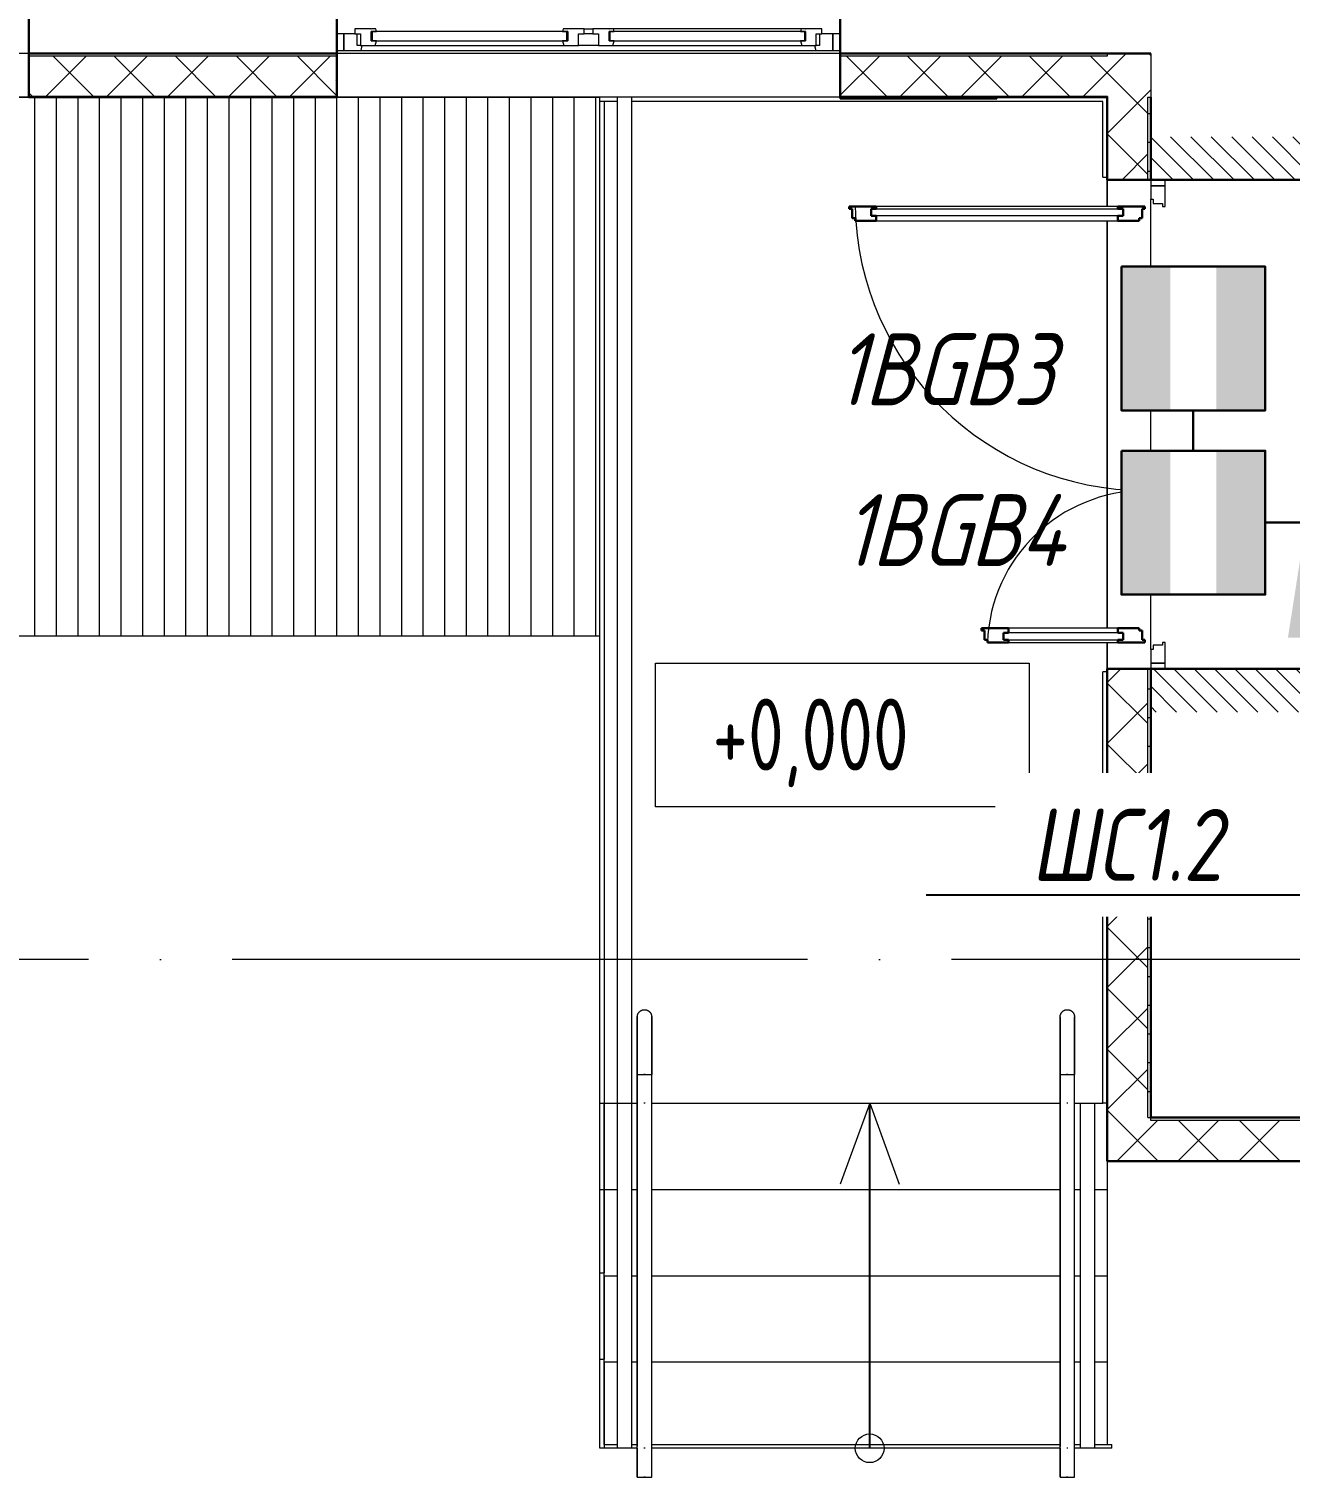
# Model space of a CAD drawing. Header units: millimetres. Extents: x -259793 to 1187961, y -549744 to 43070.
# Drawn here: x -39156 to -34771, y 9956 to 14991 of the extents above; entities that cross this region are included whole.
import ezdxf
from ezdxf import colors
from ezdxf.entities.mleader import LeaderData, LeaderLine
from ezdxf.enums import TextEntityAlignment as Align
from ezdxf.math import Vec2, Vec3

# ---------------------------------------------------------------- set-up
doc = ezdxf.new("R2010")
doc.units = ezdxf.units.MM
for name, pattern in [('ADSK_Линия сетки', [25, 20, -2.5, 0, -2.5]), ('ADSK_Штриховая_ш2 п1_5', [4.5, 3, -1.5]), ('штриховаяX2', [1.5, 1, -0.5])]:
    doc.linetypes.add(name, pattern=pattern)
for name, color, linetype, lineweight in [('_ Окна', 7, 'Continuous', 9), ('RC-Выноски', 7, 'Continuous', 0), ('RC-Извещатели_охранные', 5, 'Continuous', 30), ('Аннотация', 7, 'Continuous', 18), ('Двери', 252, 'Continuous', 9), ('Крыша', 7, 'Continuous', 9), ('Крыша штриховка', 7, 'Continuous', 9), ('Лестницы', 252, 'Continuous', 9), ('лс', 5, 'Continuous', 30), ('Ограждение', 252, 'Continuous', 9), ('Окна', 252, 'Continuous', 9), ('Оси', 252, 'Continuous', 9), ('Отметки', 7, 'Continuous', 9), ('Стены внутренние', 7, 'Continuous', 18), ('Стены наружные', 7, 'Continuous', 18), ('Стены штриховка', 7, 'Continuous', 9)]:
    doc.layers.add(name, color=color, linetype=linetype, lineweight=lineweight)
doc.layers.add('RC-Позиционные_обозначения', color=7, linetype='Continuous')
doc.layers.add('Узлы', color=7, linetype='Continuous')
doc.layers.add('Двери открывание', color=7, linetype='Continuous', lineweight=9, true_color=0xc0c0c0)
doc.styles.add('GOST Common_3', font='', dxfattribs={"height": 3.5})
doc.styles.add('RubezhCAD', font='', dxfattribs={"oblique": 10})
doc.styles.get("Standard").update_dxf_attribs({"font": ''})
doc.styles.get('GOST Common_3').set_extended_font_data('GOST 2.304 type A')
doc.styles.get('RubezhCAD').set_extended_font_data('GOST type A')
doc.styles.get('Standard').set_extended_font_data('GOST type B')

# ---------------------------------------------------------------- blocks, each defined once
blk = doc.blocks.new('RC-UGO-IOM-02')
at = {"layer": 'RC-Извещатели_охранные'}
blk.add_point((0, 0), dxfattribs=at)
blk.add_attdef('PSTN', text='', height=2.5, dxfattribs=at).set_placement((0.977, 2.603), align=Align.BOTTOM_LEFT)
blk.add_wipeout([(2.5, -2.5), (2.5, 2.5), (-2.5, 2.5), (-2.5, -2.5)]).dxf.layer = 'RC-Извещатели_охранные'
blk.add_wipeout([(-2.5, -2.5), (-2.5, 2.5), (2.5, 2.5), (2.5, -2.5)]).dxf.layer = 'RC-Извещатели_охранные'
h = blk.add_hatch(color=256, dxfattribs=at)
h.dxf.hatch_style = 1
h.paths.add_polyline_path([(2.5, 0.8), (2.5, 2.506), (-2.5, 2.499), (-2.5, 0.8)])
h = blk.add_hatch(color=256, dxfattribs=at)
h.dxf.hatch_style = 1
h.paths.add_polyline_path([(2.5, -2.5), (2.5, -0.794), (-2.5, -0.801), (-2.5, -2.5)])
blk.add_lwpolyline([(-2.5, -2.5), (2.5, -2.5), (2.5, 2.5), (-2.5, 2.5)], close=True, dxfattribs=at)
blk = doc.blocks.new('1 этаж')
at = {"layer": 'Двери', "lineweight": 18, "true_color": 0x636466}
h = blk.add_hatch(dxfattribs=at)
h.set_pattern_fill('FP_2', color=251, angle=90, style=0, pattern_type=2)
h.set_pattern_definition([(135, (-34980.8, 13491.27), (-35.3553, -35.3553), [])])
h.paths.add_polyline_path([(-35255.8, 12616.3), (-34705.8, 12616.3), (-34705.8, 12766.3), (-35255.8, 12766.3)])
h.paths.add_polyline_path([(-35255.8, 14466.3), (-34705.8, 14466.3), (-34705.8, 14616.3), (-35255.8, 14616.3)])
at = {"layer": '_ Окна', "color": 251, "true_color": 0x636466}
for p, q in [((-38060.8, 14974.3), (-38085.8, 14974.3)), ((-38060.8, 14916.3), (-38060.8, 14974.3)), ((-37962.8, 14982.3), (-37965.8, 14982.3)), ((-37965.8, 14982.3), (-37965.8, 14950.3)), ((-37285.8, 14982.3), (-37962.8, 14982.3)), ((-37962.8, 14982.3), (-37962.8, 14950.3)), ((-37962.8, 14950.3), (-37962.8, 14982.3)), ((-37285.8, 14950.3), (-37285.8, 14982.3)), ((-37285.8, 14982.3), (-37285.8, 14950.3)), ((-37282.8, 14982.3), (-37285.8, 14982.3)), ((-37282.8, 14950.3), (-37282.8, 14982.3)), ((-37135.8, 14982.3), (-37138.8, 14982.3)), ((-37138.8, 14982.3), (-37138.8, 14950.3)), ((-36458.8, 14982.3), (-37135.8, 14982.3)), ((-37135.8, 14982.3), (-37135.8, 14950.3)), ((-37135.8, 14950.3), (-37135.8, 14982.3)), ((-36458.8, 14950.3), (-36458.8, 14982.3)), ((-36458.8, 14982.3), (-36458.8, 14950.3)), ((-36455.8, 14982.3), (-36458.8, 14982.3)), ((-36455.8, 14950.3), (-36455.8, 14982.3)), ((-36335.8, 14974.3), (-36360.8, 14974.3)), ((-36360.8, 14974.3), (-36360.8, 14916.3)), ((-38085.8, 14916.3), (-38060.8, 14916.3)), ((-37965.8, 14950.3), (-37962.8, 14950.3)), ((-37962.8, 14950.3), (-37285.8, 14950.3)), ((-37285.8, 14950.3), (-37282.8, 14950.3)), ((-37138.8, 14950.3), (-37135.8, 14950.3)), ((-37135.8, 14950.3), (-36458.8, 14950.3)), ((-36458.8, 14950.3), (-36455.8, 14950.3)), ((-36360.8, 14916.3), (-36335.8, 14916.3))]:
    blk.add_line(p, q, dxfattribs=at)
at = {"layer": '_ Окна', "color": 251, "lineweight": 18, "true_color": 0x636466}
for p, q in [((-38022.8, 14974.3), (-38060.8, 14974.3)), ((-38060.8, 14974.3), (-38060.8, 14916.3)), ((-37966.8, 14991.3), (-38022.8, 14991.3)), ((-38022.8, 14991.3), (-38022.8, 14974.3)), ((-38022.8, 14974.3), (-38002.8, 14974.3)), ((-38014.8, 14933.3), (-38014.8, 14974.3)), ((-38002.8, 14974.3), (-38002.8, 14933.3)), ((-37965.8, 14990.3), (-37966.8, 14991.3)), ((-37964.8, 14991.3), (-37965.8, 14990.3)), ((-37965.8, 14950.3), (-37965.8, 14982.3)), ((-37965.8, 14982.3), (-37947.8, 14982.3)), ((-37950.2, 14991.3), (-37964.8, 14991.3)), ((-37947.8, 14982.3), (-37950.2, 14991.3)), ((-37298.4, 14991.3), (-37300.8, 14982.3)), ((-37300.8, 14982.3), (-37282.8, 14982.3)), ((-37283.8, 14991.3), (-37298.4, 14991.3)), ((-37282.8, 14990.3), (-37283.8, 14991.3)), ((-37281.8, 14991.3), (-37282.8, 14990.3)), ((-37282.8, 14982.3), (-37282.8, 14950.3)), ((-37225.8, 14991.3), (-37281.8, 14991.3)), ((-37245.8, 14933.3), (-37245.8, 14974.3)), ((-37245.8, 14974.3), (-37225.8, 14974.3)), ((-37225.8, 14974.3), (-37225.8, 14991.3)), ((-37139.8, 14991.3), (-37195.8, 14991.3)), ((-37195.8, 14991.3), (-37195.8, 14974.3)), ((-37195.8, 14974.3), (-37175.8, 14974.3)), ((-37175.8, 14974.3), (-37175.8, 14933.3)), ((-37138.8, 14990.3), (-37139.8, 14991.3)), ((-37137.8, 14991.3), (-37138.8, 14990.3)), ((-37138.8, 14950.3), (-37138.8, 14982.3)), ((-37138.8, 14982.3), (-37120.8, 14982.3)), ((-37123.2, 14991.3), (-37137.8, 14991.3)), ((-37120.8, 14982.3), (-37123.2, 14991.3)), ((-36471.4, 14991.3), (-36473.8, 14982.3)), ((-36473.8, 14982.3), (-36455.8, 14982.3)), ((-36456.8, 14991.3), (-36471.4, 14991.3)), ((-36455.8, 14990.3), (-36456.8, 14991.3)), ((-36454.8, 14991.3), (-36455.8, 14990.3)), ((-36455.8, 14982.3), (-36455.8, 14950.3)), ((-36398.8, 14991.3), (-36454.8, 14991.3)), ((-36418.8, 14933.3), (-36418.8, 14974.3)), ((-36418.8, 14974.3), (-36398.8, 14974.3)), ((-36406.8, 14974.3), (-36406.8, 14933.3)), ((-36398.8, 14974.3), (-36398.8, 14991.3)), ((-36360.8, 14974.3), (-36398.8, 14974.3)), ((-36360.8, 14916.3), (-36360.8, 14974.3)), ((-38060.8, 14916.3), (-38001.4, 14916.3)), ((-38002.8, 14933.3), (-38014.8, 14933.3)), ((-38002.8, 14933.3), (-37952.4, 14933.3)), ((-38001.4, 14916.3), (-37996.8, 14933.3)), ((-37947.8, 14950.3), (-37965.8, 14950.3)), ((-37952.4, 14933.3), (-37947.8, 14950.3)), ((-37282.8, 14950.3), (-37300.8, 14950.3)), ((-37300.8, 14950.3), (-37296.2, 14933.3)), ((-37296.2, 14933.3), (-37245.8, 14933.3)), ((-37175.8, 14933.3), (-37125.4, 14933.3)), ((-37120.8, 14950.3), (-37138.8, 14950.3)), ((-37125.4, 14933.3), (-37120.8, 14950.3)), ((-36455.8, 14950.3), (-36473.8, 14950.3)), ((-36473.8, 14950.3), (-36469.2, 14933.3)), ((-36469.2, 14933.3), (-36418.8, 14933.3)), ((-36424.8, 14933.3), (-36420.2, 14916.3)), ((-36420.2, 14916.3), (-36360.8, 14916.3)), ((-36406.8, 14933.3), (-36418.8, 14933.3))]:
    blk.add_line(p, q, dxfattribs=at)
at = {"layer": 'Аннотация', "color": 251, "lineweight": 20, "true_color": 0x636466}
for p, q in [((-36978.1, 12286.3), (-36978.1, 12786.3)), ((-36978.1, 12786.3), (-35678.1, 12786.3)), ((-35678.1, 12786.3), (-35678.1, 12286.3)), ((-35678.1, 12286.3), (-36978.1, 12286.3)), ((-36232.8, 11256.3), (-36335.4, 10974.4)), ((-36232.8, 11256.3), (-36130.2, 10974.4))]:
    blk.add_line(p, q, dxfattribs=at)
blk.add_circle((-36232.8, 10056.3), 50, dxfattribs=at)
at = {"layer": 'Двери', "color": 251, "linetype": 'ADSK_Штриховая_ш2 п1_5', "true_color": 0x636466}
for p, q in [((-35255.8, 14616.3), (-35255.8, 14466.3)), ((-35255.8, 14466.3), (-34705.8, 14466.3)), ((-34705.8, 12766.3), (-35255.8, 12766.3)), ((-35255.8, 12766.3), (-35255.8, 12616.3))]:
    blk.add_line(p, q, dxfattribs=at)
at = {"layer": 'Двери', "color": 251, "true_color": 0x636466}
for p, q in [((-35205.8, 14466.3), (-35255.8, 14466.3)), ((-35255.8, 14466.3), (-35255.8, 14446.3)), ((-35205.8, 14446.3), (-35205.8, 14466.3)), ((-35255.8, 14446.3), (-35205.8, 14446.3)), ((-35205.8, 14446.3), (-35255.8, 14446.3)), ((-35255.8, 14446.3), (-35255.8, 14399.3)), ((-35205.8, 14374.3), (-35205.8, 14446.3)), ((-36227.8, 14365.3), (-35351.8, 14365.3)), ((-36227.8, 14341.3), (-36227.8, 14365.3)), ((-35369.8, 14374.3), (-36209.8, 14374.3)), ((-35351.8, 14365.3), (-35351.8, 14341.3)), ((-35255.8, 14399.3), (-35246.8, 14399.3)), ((-35246.8, 14399.3), (-35246.8, 14384.3)), ((-35246.8, 14384.3), (-35214.8, 14384.3)), ((-35214.8, 14384.3), (-35214.8, 14374.3)), ((-35214.8, 14374.3), (-35205.8, 14374.3)), ((-35351.8, 14341.3), (-36227.8, 14341.3)), ((-36209.8, 14324.3), (-35369.8, 14324.3)), ((-35351.8, 12891.3), (-35767.8, 12891.3)), ((-35767.8, 12891.3), (-35767.8, 12867.3)), ((-35369.8, 12908.3), (-35749.8, 12908.3)), ((-35351.8, 12867.3), (-35351.8, 12891.3)), ((-35767.8, 12867.3), (-35351.8, 12867.3)), ((-35749.8, 12858.3), (-35369.8, 12858.3)), ((-35214.8, 12848.3), (-35246.8, 12848.3)), ((-35246.8, 12848.3), (-35246.8, 12833.3)), ((-35205.8, 12858.3), (-35214.8, 12858.3)), ((-35214.8, 12858.3), (-35214.8, 12848.3)), ((-35205.8, 12786.3), (-35205.8, 12858.3)), ((-35255.8, 12833.3), (-35255.8, 12786.3)), ((-35246.8, 12833.3), (-35255.8, 12833.3)), ((-35205.8, 12786.3), (-35255.8, 12786.3)), ((-35255.8, 12786.3), (-35255.8, 12766.3)), ((-35255.8, 12786.3), (-35205.8, 12786.3)), ((-35255.8, 12766.3), (-35205.8, 12766.3)), ((-35205.8, 12766.3), (-35205.8, 12786.3))]:
    blk.add_line(p, q, dxfattribs=at)
at = {"layer": 'Двери', "color": 251, "lineweight": 30, "true_color": 0x636466}
for p, q in [((-36209.8, 14374.3), (-36303.8, 14374.3)), ((-36303.8, 14374.3), (-36303.8, 14365.3)), ((-36303.8, 14365.3), (-36293.8, 14365.3)), ((-36293.8, 14365.3), (-36293.8, 14333.3)), ((-36227.8, 14365.3), (-36209.8, 14365.3)), ((-36227.8, 14341.3), (-36227.8, 14365.3)), ((-36209.8, 14365.3), (-36209.8, 14374.3)), ((-35275.8, 14374.3), (-35369.8, 14374.3)), ((-35369.8, 14365.3), (-35369.8, 14374.3)), ((-35351.8, 14365.3), (-35369.8, 14365.3)), ((-35351.8, 14341.3), (-35351.8, 14365.3)), ((-35285.8, 14333.3), (-35285.8, 14365.3)), ((-35285.8, 14365.3), (-35275.8, 14365.3)), ((-35275.8, 14365.3), (-35275.8, 14374.3)), ((-36293.8, 14333.3), (-36283.8, 14333.3)), ((-36283.8, 14333.3), (-36283.8, 14324.3)), ((-36283.8, 14324.3), (-36209.8, 14324.3)), ((-36209.8, 14341.3), (-36227.8, 14341.3)), ((-36209.8, 14324.3), (-36209.8, 14341.3)), ((-35369.8, 14341.3), (-35351.8, 14341.3)), ((-35369.8, 14324.3), (-35369.8, 14341.3)), ((-35369.8, 14324.3), (-35295.8, 14324.3)), ((-35295.8, 14324.3), (-35295.8, 14333.3)), ((-35295.8, 14333.3), (-35285.8, 14333.3)), ((-35749.8, 12908.3), (-35843.8, 12908.3)), ((-35843.8, 12908.3), (-35843.8, 12899.3)), ((-35843.8, 12899.3), (-35833.8, 12899.3)), ((-35833.8, 12899.3), (-35833.8, 12867.3)), ((-35749.8, 12891.3), (-35767.8, 12891.3)), ((-35767.8, 12891.3), (-35767.8, 12867.3)), ((-35749.8, 12908.3), (-35749.8, 12891.3)), ((-35295.8, 12908.3), (-35369.8, 12908.3)), ((-35369.8, 12908.3), (-35369.8, 12891.3)), ((-35369.8, 12891.3), (-35351.8, 12891.3)), ((-35351.8, 12891.3), (-35351.8, 12867.3)), ((-35295.8, 12899.3), (-35295.8, 12908.3)), ((-35285.8, 12899.3), (-35295.8, 12899.3)), ((-35285.8, 12867.3), (-35285.8, 12899.3)), ((-35833.8, 12867.3), (-35823.8, 12867.3)), ((-35823.8, 12867.3), (-35823.8, 12858.3)), ((-35823.8, 12858.3), (-35749.8, 12858.3)), ((-35767.8, 12867.3), (-35749.8, 12867.3)), ((-35749.8, 12867.3), (-35749.8, 12858.3)), ((-35369.8, 12867.3), (-35369.8, 12858.3)), ((-35351.8, 12867.3), (-35369.8, 12867.3)), ((-35369.8, 12858.3), (-35275.8, 12858.3)), ((-35275.8, 12867.3), (-35285.8, 12867.3)), ((-35275.8, 12858.3), (-35275.8, 12867.3))]:
    blk.add_line(p, q, dxfattribs=at)
at = {"layer": 'Двери открывание', "color": 251, "true_color": 0x636466}
for centre, radius, start, end in [((-35275.8, 14394.3), 1008, 181.1369, 270), ((-35275.8, 12838.3), 548, 90, 177.9084)]:
    blk.add_arc(centre, radius, start, end, dxfattribs=at)
at = {"layer": 'Крыша', "color": 251, "true_color": 0x636466}
for p, q in [((-40970.8, 14751.8), (-37170.8, 14754.2)), ((-37170.8, 12881.2), (-37170.8, 14754.2)), ((-40970.8, 12881.2), (-37170.8, 12881.2))]:
    blk.add_line(p, q, dxfattribs=at)
at = {"layer": 'Крыша штриховка', "color": 251, "linetype": 'Continuous', "true_color": 0x636466}
for p, q in [((-39135, 12881.2), (-39135, 14753)), ((-39060, 12881.2), (-39060, 14753)), ((-38985, 12881.2), (-38985, 14753.1)), ((-38910, 12881.2), (-38910, 14753.1)), ((-38835, 12881.2), (-38835, 14753.2)), ((-38760, 12881.2), (-38760, 14753.2)), ((-38685, 12881.2), (-38685, 14753.3)), ((-38610, 12881.2), (-38610, 14753.3)), ((-38535, 12881.2), (-38535, 14753.4)), ((-38460, 12881.2), (-38460, 14753.4)), ((-38385, 12881.2), (-38385, 14753.5)), ((-38310, 12881.2), (-38310, 14753.5)), ((-38235, 12881.2), (-38235, 14753.6)), ((-38160, 12881.2), (-38160, 14753.6)), ((-38085, 12881.2), (-38085, 14753.7)), ((-38010, 12881.2), (-38010, 14753.7)), ((-37935, 12881.2), (-37935, 14753.7)), ((-37860, 12881.2), (-37860, 14753.8)), ((-37785, 12881.2), (-37785, 14753.8)), ((-37710, 12881.2), (-37710, 14753.9)), ((-37635, 12881.2), (-37635, 14753.9)), ((-37560, 12881.2), (-37560, 14754)), ((-37485, 12881.2), (-37485, 14754)), ((-37410, 12881.2), (-37410, 14754.1)), ((-37335, 12881.2), (-37335, 14754.1)), ((-37260, 12881.2), (-37260, 14754.2)), ((-37185, 12881.2), (-37185, 14754.2))]:
    blk.add_line(p, q, dxfattribs=at)
at = {"layer": 'Лестницы', "color": 251, "true_color": 0x636466}
for p, q in [((-37155.8, 14739.3), (-37155.8, 11256.3)), ((-35405.8, 14374.3), (-35405.8, 14466.3)), ((-35405.8, 12908.3), (-35405.8, 14324.3)), ((-35405.8, 12766.3), (-35405.8, 12858.3)), ((-37155.8, 11256.3), (-37110.8, 11256.3)), ((-37155.8, 10956.3), (-37155.8, 11256.3)), ((-37155.8, 11256.3), (-37110.8, 11256.3)), ((-37060.3, 11256.3), (-37040.8, 11256.3)), ((-37060.3, 11256.3), (-37040.8, 11256.3)), ((-36990.8, 11256.3), (-35570.8, 11256.3)), ((-36990.8, 11256.3), (-35570.8, 11256.3)), ((-35520.8, 11256.3), (-35500.8, 11256.3)), ((-35520.8, 11256.3), (-35500.8, 11256.3)), ((-35450.8, 11256.3), (-35422.8, 11256.3)), ((-35450.8, 11256.3), (-35422.8, 11256.3)), ((-35405.8, 10956.3), (-35405.8, 11054.3)), ((-37155.8, 10656.3), (-37155.8, 10956.3)), ((-37155.8, 10956.3), (-37110.8, 10956.3)), ((-37155.8, 10956.3), (-37110.8, 10956.3)), ((-37060.8, 10956.3), (-37040.8, 10956.3)), ((-37060.8, 10956.3), (-37040.8, 10956.3)), ((-36990.8, 10956.3), (-35570.8, 10956.3)), ((-36990.8, 10956.3), (-35570.8, 10956.3)), ((-35520.8, 10956.3), (-35500.8, 10956.3)), ((-35520.8, 10956.3), (-35500.8, 10956.3)), ((-35450.8, 10956.3), (-35405.8, 10956.3)), ((-35450.8, 10956.3), (-35405.8, 10956.3)), ((-35405.8, 10656.3), (-35405.8, 10956.3)), ((-37155.8, 10356.3), (-37155.8, 10656.3)), ((-37155.8, 10656.3), (-37110.8, 10656.3)), ((-37155.8, 10656.3), (-37110.8, 10656.3)), ((-37060.8, 10656.3), (-37040.8, 10656.3)), ((-37060.8, 10656.3), (-37040.8, 10656.3)), ((-36990.8, 10656.3), (-35570.8, 10656.3)), ((-36990.8, 10656.3), (-35570.8, 10656.3)), ((-35520.8, 10656.3), (-35500.8, 10656.3)), ((-35520.8, 10656.3), (-35500.8, 10656.3)), ((-35450.8, 10656.3), (-35405.8, 10656.3)), ((-35450.8, 10656.3), (-35405.8, 10656.3)), ((-35405.8, 10356.3), (-35405.8, 10656.3)), ((-37155.8, 10069.3), (-37155.8, 10356.3)), ((-37155.8, 10356.3), (-37110.8, 10356.3)), ((-37155.8, 10356.3), (-37110.8, 10356.3)), ((-37060.8, 10356.3), (-37040.8, 10356.3)), ((-37060.8, 10356.3), (-37040.8, 10356.3)), ((-36990.8, 10356.3), (-35570.8, 10356.3)), ((-36990.8, 10356.3), (-35570.8, 10356.3)), ((-35520.8, 10356.3), (-35500.8, 10356.3)), ((-35520.8, 10356.3), (-35500.8, 10356.3)), ((-35450.8, 10356.3), (-35405.8, 10356.3)), ((-35450.8, 10356.3), (-35405.8, 10356.3)), ((-35405.8, 10069.3), (-35405.8, 10356.3))]:
    blk.add_line(p, q, dxfattribs=at)
at = {"layer": 'Ограждение', "color": 251, "true_color": 0x636466}
for p, q in [((-37110.3, 14754.3), (-37110.3, 11256.3)), ((-37060.3, 14754.3), (-37110.3, 14754.3)), ((-37060.3, 11256.3), (-37060.3, 14754.3)), ((-37040.8, 11356.3), (-37040.8, 11262.2)), ((-37040.8, 11356.3), (-36990.8, 11356.3)), ((-37040.8, 11256.3), (-37040.8, 11356.3)), ((-37013.5, 11356.3), (-37018.1, 11356.3)), ((-37018.1, 11356.3), (-37015.8, 11356.3)), ((-37015.8, 11356.3), (-37013.5, 11356.3)), ((-36990.8, 11262.2), (-36990.8, 11356.3)), ((-36990.8, 11256.3), (-36990.8, 11356.3)), ((-35570.8, 11356.3), (-35570.8, 11262.2)), ((-35570.8, 11356.3), (-35520.8, 11356.3)), ((-35570.8, 11256.3), (-35570.8, 11356.3)), ((-35543.5, 11356.3), (-35548.1, 11356.3)), ((-35548.1, 11356.3), (-35545.8, 11356.3)), ((-35545.8, 11356.3), (-35543.5, 11356.3)), ((-35520.8, 11262.2), (-35520.8, 11356.3)), ((-35520.8, 11256.3), (-35520.8, 11356.3)), ((-37110.8, 11256.3), (-37060.8, 11256.3)), ((-37110.8, 11256.3), (-37110.8, 10056.3)), ((-37087.6, 11256.3), (-37083, 11256.3)), ((-37061.2, 11256.3), (-37060.3, 11256.3)), ((-37060.8, 11256.3), (-37060.8, 10056.3)), ((-37040.8, 11262.2), (-37040.8, 10062.2)), ((-37040.8, 10056.3), (-37040.8, 11256.3)), ((-36990.8, 10062.2), (-36990.8, 11262.2)), ((-36990.8, 10056.3), (-36990.8, 11256.3)), ((-35570.8, 11262.2), (-35570.8, 10062.2)), ((-35570.8, 10056.3), (-35570.8, 11256.3)), ((-35520.8, 10062.2), (-35520.8, 11262.2)), ((-35520.8, 10056.3), (-35520.8, 11256.3)), ((-35500.8, 11256.3), (-35450.8, 11256.3)), ((-35500.8, 11256.3), (-35500.8, 10056.3)), ((-35450.8, 11256.3), (-35450.8, 10056.3)), ((-37060.8, 10056.3), (-37110.8, 10056.3)), ((-37040.8, 10056.9), (-37040.8, 9956.3)), ((-37040.8, 9956.3), (-37040.8, 10056.3)), ((-36990.8, 9956.3), (-36990.8, 10056.9)), ((-36990.8, 9956.3), (-36990.8, 10056.3)), ((-35570.8, 10056.9), (-35570.8, 9956.3)), ((-35570.8, 9956.3), (-35570.8, 10056.3)), ((-35520.8, 9956.3), (-35520.8, 10056.9)), ((-35520.8, 9956.3), (-35520.8, 10056.3)), ((-35450.8, 10056.3), (-35500.8, 10056.3)), ((-37040.8, 9956.3), (-36990.8, 9956.3)), ((-37018.1, 9956.3), (-37013.5, 9956.3)), ((-37015.8, 9956.3), (-37018.1, 9956.3)), ((-37013.5, 9956.3), (-37015.8, 9956.3)), ((-35570.8, 9956.3), (-35520.8, 9956.3)), ((-35548.1, 9956.3), (-35543.5, 9956.3)), ((-35545.8, 9956.3), (-35548.1, 9956.3)), ((-35543.5, 9956.3), (-35545.8, 9956.3))]:
    blk.add_line(p, q, dxfattribs=at)
at = {"layer": 'Ограждение', "color": 251, "true_color": 0x636466, "flags": 128}
for points in [[(-37040.8, 11556.3), (-37040.8, 11557.3), (-37040.7, 11558.3), (-37040.6, 11559.3), (-37040.5, 11560.3), (-37040.3, 11561.2), (-37040.1, 11562.2), (-37039.8, 11563.2), (-37039.5, 11564.1), (-37039.2, 11565.1), (-37038.8, 11566), (-37038.4, 11566.9), (-37038, 11567.8), (-37037.5, 11568.7), (-37037, 11569.5), (-37036.4, 11570.4), (-37035.9, 11571.2), (-37035.2, 11572), (-37034.6, 11572.8), (-37033.9, 11573.5), (-37033.2, 11574.2), (-37032.5, 11574.9), (-37031.7, 11575.5), (-37030.9, 11576.2), (-37030.1, 11576.7), (-37029.3, 11577.3), (-37028.5, 11577.8), (-37027.6, 11578.3), (-37026.7, 11578.8), (-37025.8, 11579.2), (-37024.9, 11579.6), (-37023.9, 11579.9), (-37023, 11580.2), (-37022, 11580.5), (-37021, 11580.7), (-37020.1, 11580.9), (-37019.1, 11581.1), (-37018.1, 11581.2), (-37017.1, 11581.2), (-37016.1, 11581.3), (-37015.8, 11581.3)], [(-37015.8, 11581.3), (-37014.8, 11581.2), (-37013.8, 11581.2), (-37012.8, 11581.1), (-37011.8, 11580.9), (-37010.8, 11580.8), (-37009.9, 11580.6), (-37008.9, 11580.3), (-37007.9, 11580), (-37007, 11579.7), (-37006.1, 11579.3), (-37005.2, 11578.9), (-37004.3, 11578.4), (-37003.4, 11578), (-37002.5, 11577.5), (-37001.7, 11576.9), (-37000.9, 11576.3), (-37000.1, 11575.7), (-36999.3, 11575.1), (-36998.6, 11574.4), (-36997.9, 11573.7), (-36997.2, 11573), (-36996.5, 11572.2), (-36995.9, 11571.4), (-36995.3, 11570.6), (-36994.8, 11569.8), (-36994.2, 11568.9), (-36993.8, 11568.1), (-36993.3, 11567.2), (-36992.9, 11566.3), (-36992.5, 11565.3), (-36992.2, 11564.4), (-36991.9, 11563.4), (-36991.6, 11562.5), (-36991.4, 11561.5), (-36991.2, 11560.5), (-36991, 11559.5), (-36990.9, 11558.5), (-36990.8, 11557.5), (-36990.8, 11556.5), (-36990.8, 11556.3)], [(-35570.8, 11556.3), (-35570.8, 11557.3), (-35570.7, 11558.3), (-35570.6, 11559.3), (-35570.5, 11560.3), (-35570.3, 11561.2), (-35570.1, 11562.2), (-35569.8, 11563.2), (-35569.5, 11564.1), (-35569.2, 11565.1), (-35568.8, 11566), (-35568.4, 11566.9), (-35568, 11567.8), (-35567.5, 11568.7), (-35567, 11569.5), (-35566.4, 11570.4), (-35565.9, 11571.2), (-35565.2, 11572), (-35564.6, 11572.8), (-35563.9, 11573.5), (-35563.2, 11574.2), (-35562.5, 11574.9), (-35561.7, 11575.5), (-35560.9, 11576.2), (-35560.1, 11576.7), (-35559.3, 11577.3), (-35558.5, 11577.8), (-35557.6, 11578.3), (-35556.7, 11578.8), (-35555.8, 11579.2), (-35554.9, 11579.6), (-35553.9, 11579.9), (-35553, 11580.2), (-35552, 11580.5), (-35551, 11580.7), (-35550.1, 11580.9), (-35549.1, 11581.1), (-35548.1, 11581.2), (-35547.1, 11581.2), (-35546.1, 11581.3), (-35545.8, 11581.3)], [(-35545.8, 11581.3), (-35544.8, 11581.2), (-35543.8, 11581.2), (-35542.8, 11581.1), (-35541.8, 11580.9), (-35540.8, 11580.8), (-35539.9, 11580.6), (-35538.9, 11580.3), (-35537.9, 11580), (-35537, 11579.7), (-35536.1, 11579.3), (-35535.2, 11578.9), (-35534.3, 11578.4), (-35533.4, 11578), (-35532.5, 11577.5), (-35531.7, 11576.9), (-35530.9, 11576.3), (-35530.1, 11575.7), (-35529.3, 11575.1), (-35528.6, 11574.4), (-35527.9, 11573.7), (-35527.2, 11573), (-35526.5, 11572.2), (-35525.9, 11571.4), (-35525.3, 11570.6), (-35524.8, 11569.8), (-35524.2, 11568.9), (-35523.8, 11568.1), (-35523.3, 11567.2), (-35522.9, 11566.3), (-35522.5, 11565.3), (-35522.2, 11564.4), (-35521.9, 11563.4), (-35521.6, 11562.5), (-35521.4, 11561.5), (-35521.2, 11560.5), (-35521, 11559.5), (-35520.9, 11558.5), (-35520.8, 11557.5), (-35520.8, 11556.5), (-35520.8, 11556.3)], [(-37040.8, 11356.3), (-37040.8, 11364.3), (-37040.8, 11372.3), (-37040.8, 11380.2), (-37040.8, 11388.1), (-37040.8, 11396), (-37040.8, 11403.8), (-37040.8, 11411.5), (-37040.8, 11419.2), (-37040.8, 11426.7), (-37040.8, 11434.2), (-37040.8, 11441.5), (-37040.8, 11448.6), (-37040.8, 11455.6), (-37040.8, 11462.5), (-37040.8, 11469.2), (-37040.8, 11475.7), (-37040.8, 11482), (-37040.8, 11488.1), (-37040.8, 11494.1), (-37040.8, 11499.7), (-37040.8, 11505.2), (-37040.8, 11510.4), (-37040.8, 11515.4), (-37040.8, 11520.1), (-37040.8, 11524.6), (-37040.8, 11528.7), (-37040.8, 11532.7), (-37040.8, 11536.3), (-37040.8, 11539.6), (-37040.8, 11542.7), (-37040.8, 11545.4), (-37040.8, 11547.9), (-37040.8, 11550), (-37040.8, 11551.8), (-37040.8, 11553.4), (-37040.8, 11554.6), (-37040.8, 11555.4), (-37040.8, 11556), (-37040.8, 11556.3), (-37040.8, 11556.3)], [(-37040.8, 11556.3), (-37040.8, 11556.1), (-37040.8, 11555.6), (-37040.8, 11554.8), (-37040.8, 11553.7), (-37040.8, 11552.3), (-37040.8, 11550.5), (-37040.8, 11548.5), (-37040.8, 11546.1), (-37040.8, 11543.4), (-37040.8, 11540.5), (-37040.8, 11537.2), (-37040.8, 11533.7), (-37040.8, 11529.8), (-37040.8, 11525.7), (-37040.8, 11521.3), (-37040.8, 11516.7), (-37040.8, 11511.8), (-37040.8, 11506.6), (-37040.8, 11501.2), (-37040.8, 11495.6), (-37040.8, 11489.8), (-37040.8, 11483.7), (-37040.8, 11477.4), (-37040.8, 11471), (-37040.8, 11464.3), (-37040.8, 11457.5), (-37040.8, 11450.5), (-37040.8, 11443.4), (-37040.8, 11436.1), (-37040.8, 11428.7), (-37040.8, 11421.2), (-37040.8, 11413.6), (-37040.8, 11405.9), (-37040.8, 11398.1), (-37040.8, 11390.3), (-37040.8, 11382.4), (-37040.8, 11374.4), (-37040.8, 11366.4), (-37040.8, 11358.4), (-37040.8, 11356.3)], [(-36990.8, 11356.3), (-36990.8, 11364.3), (-36990.8, 11372.3), (-36990.8, 11380.2), (-36990.8, 11388.1), (-36990.8, 11396), (-36990.8, 11403.8), (-36990.8, 11411.5), (-36990.8, 11419.2), (-36990.8, 11426.7), (-36990.8, 11434.2), (-36990.8, 11441.5), (-36990.8, 11448.6), (-36990.8, 11455.6), (-36990.8, 11462.5), (-36990.8, 11469.2), (-36990.8, 11475.7), (-36990.8, 11482), (-36990.8, 11488.1), (-36990.8, 11494.1), (-36990.8, 11499.7), (-36990.8, 11505.2), (-36990.8, 11510.4), (-36990.8, 11515.4), (-36990.8, 11520.1), (-36990.8, 11524.6), (-36990.8, 11528.7), (-36990.8, 11532.7), (-36990.8, 11536.3), (-36990.8, 11539.6), (-36990.8, 11542.7), (-36990.8, 11545.4), (-36990.8, 11547.9), (-36990.8, 11550), (-36990.8, 11551.8), (-36990.8, 11553.4), (-36990.8, 11554.6), (-36990.8, 11555.4), (-36990.8, 11556), (-36990.8, 11556.3), (-36990.8, 11556.3)], [(-36990.8, 11556.3), (-36990.8, 11556.1), (-36990.8, 11555.6), (-36990.8, 11554.8), (-36990.8, 11553.7), (-36990.8, 11552.3), (-36990.8, 11550.5), (-36990.8, 11548.5), (-36990.8, 11546.1), (-36990.8, 11543.4), (-36990.8, 11540.5), (-36990.8, 11537.2), (-36990.8, 11533.7), (-36990.8, 11529.8), (-36990.8, 11525.7), (-36990.8, 11521.3), (-36990.8, 11516.7), (-36990.8, 11511.8), (-36990.8, 11506.6), (-36990.8, 11501.2), (-36990.8, 11495.6), (-36990.8, 11489.8), (-36990.8, 11483.7), (-36990.8, 11477.4), (-36990.8, 11471), (-36990.8, 11464.3), (-36990.8, 11457.5), (-36990.8, 11450.5), (-36990.8, 11443.4), (-36990.8, 11436.1), (-36990.8, 11428.7), (-36990.8, 11421.2), (-36990.8, 11413.6), (-36990.8, 11405.9), (-36990.8, 11398.1), (-36990.8, 11390.3), (-36990.8, 11382.4), (-36990.8, 11374.4), (-36990.8, 11366.4), (-36990.8, 11358.4), (-36990.8, 11356.3)], [(-35570.8, 11356.3), (-35570.8, 11364.3), (-35570.8, 11372.3), (-35570.8, 11380.2), (-35570.8, 11388.1), (-35570.8, 11396), (-35570.8, 11403.8), (-35570.8, 11411.5), (-35570.8, 11419.2), (-35570.8, 11426.7), (-35570.8, 11434.2), (-35570.8, 11441.5), (-35570.8, 11448.6), (-35570.8, 11455.6), (-35570.8, 11462.5), (-35570.8, 11469.2), (-35570.8, 11475.7), (-35570.8, 11482), (-35570.8, 11488.1), (-35570.8, 11494.1), (-35570.8, 11499.7), (-35570.8, 11505.2), (-35570.8, 11510.4), (-35570.8, 11515.4), (-35570.8, 11520.1), (-35570.8, 11524.6), (-35570.8, 11528.7), (-35570.8, 11532.7), (-35570.8, 11536.3), (-35570.8, 11539.6), (-35570.8, 11542.7), (-35570.8, 11545.4), (-35570.8, 11547.9), (-35570.8, 11550), (-35570.8, 11551.8), (-35570.8, 11553.4), (-35570.8, 11554.6), (-35570.8, 11555.4), (-35570.8, 11556), (-35570.8, 11556.3), (-35570.8, 11556.3)], [(-35570.8, 11556.3), (-35570.8, 11556.1), (-35570.8, 11555.6), (-35570.8, 11554.8), (-35570.8, 11553.7), (-35570.8, 11552.3), (-35570.8, 11550.5), (-35570.8, 11548.5), (-35570.8, 11546.1), (-35570.8, 11543.4), (-35570.8, 11540.5), (-35570.8, 11537.2), (-35570.8, 11533.7), (-35570.8, 11529.8), (-35570.8, 11525.7), (-35570.8, 11521.3), (-35570.8, 11516.7), (-35570.8, 11511.8), (-35570.8, 11506.6), (-35570.8, 11501.2), (-35570.8, 11495.6), (-35570.8, 11489.8), (-35570.8, 11483.7), (-35570.8, 11477.4), (-35570.8, 11471), (-35570.8, 11464.3), (-35570.8, 11457.5), (-35570.8, 11450.5), (-35570.8, 11443.4), (-35570.8, 11436.1), (-35570.8, 11428.7), (-35570.8, 11421.2), (-35570.8, 11413.6), (-35570.8, 11405.9), (-35570.8, 11398.1), (-35570.8, 11390.3), (-35570.8, 11382.4), (-35570.8, 11374.4), (-35570.8, 11366.4), (-35570.8, 11358.4), (-35570.8, 11356.3)], [(-35520.8, 11356.3), (-35520.8, 11364.3), (-35520.8, 11372.3), (-35520.8, 11380.2), (-35520.8, 11388.1), (-35520.8, 11396), (-35520.8, 11403.8), (-35520.8, 11411.5), (-35520.8, 11419.2), (-35520.8, 11426.7), (-35520.8, 11434.2), (-35520.8, 11441.5), (-35520.8, 11448.6), (-35520.8, 11455.6), (-35520.8, 11462.5), (-35520.8, 11469.2), (-35520.8, 11475.7), (-35520.8, 11482), (-35520.8, 11488.1), (-35520.8, 11494.1), (-35520.8, 11499.7), (-35520.8, 11505.2), (-35520.8, 11510.4), (-35520.8, 11515.4), (-35520.8, 11520.1), (-35520.8, 11524.6), (-35520.8, 11528.7), (-35520.8, 11532.7), (-35520.8, 11536.3), (-35520.8, 11539.6), (-35520.8, 11542.7), (-35520.8, 11545.4), (-35520.8, 11547.9), (-35520.8, 11550), (-35520.8, 11551.8), (-35520.8, 11553.4), (-35520.8, 11554.6), (-35520.8, 11555.4), (-35520.8, 11556), (-35520.8, 11556.3), (-35520.8, 11556.3)], [(-35520.8, 11556.3), (-35520.8, 11556.1), (-35520.8, 11555.6), (-35520.8, 11554.8), (-35520.8, 11553.7), (-35520.8, 11552.3), (-35520.8, 11550.5), (-35520.8, 11548.5), (-35520.8, 11546.1), (-35520.8, 11543.4), (-35520.8, 11540.5), (-35520.8, 11537.2), (-35520.8, 11533.7), (-35520.8, 11529.8), (-35520.8, 11525.7), (-35520.8, 11521.3), (-35520.8, 11516.7), (-35520.8, 11511.8), (-35520.8, 11506.6), (-35520.8, 11501.2), (-35520.8, 11495.6), (-35520.8, 11489.8), (-35520.8, 11483.7), (-35520.8, 11477.4), (-35520.8, 11471), (-35520.8, 11464.3), (-35520.8, 11457.5), (-35520.8, 11450.5), (-35520.8, 11443.4), (-35520.8, 11436.1), (-35520.8, 11428.7), (-35520.8, 11421.2), (-35520.8, 11413.6), (-35520.8, 11405.9), (-35520.8, 11398.1), (-35520.8, 11390.3), (-35520.8, 11382.4), (-35520.8, 11374.4), (-35520.8, 11366.4), (-35520.8, 11358.4), (-35520.8, 11356.3)]]:
    blk.add_lwpolyline(points, dxfattribs=at)
at = {"layer": 'Ограждение', "color": 251, "true_color": 0x636466}
for points in [[(-37013.7, 11256.3), (-37014.4, 11256.3), (-37015.8, 11256.3), (-37017.2, 11256.3), (-37017.9, 11256.3)], [(-35543.7, 11256.3), (-35544.4, 11256.3), (-35545.8, 11256.3), (-35547.2, 11256.3), (-35547.9, 11256.3)], [(-37013.7, 10056.3), (-37014.4, 10056.3), (-37015.8, 10056.3), (-37017.2, 10056.3), (-37017.9, 10056.3)], [(-35543.7, 10056.3), (-35544.4, 10056.3), (-35545.8, 10056.3), (-35547.2, 10056.3), (-35547.9, 10056.3)]]:
    blk.add_open_spline(points, degree=3, dxfattribs=at)
at = {"layer": 'Окна', "color": 251, "true_color": 0x636466}
for p, q in [((-37225.8, 14991.3), (-37195.8, 14991.3)), ((-37195.8, 14974.3), (-37225.8, 14974.3)), ((-37137.8, 14991.3), (-37139.8, 14991.3)), ((-36471.4, 14991.3), (-37123.2, 14991.3)), ((-36454.8, 14991.3), (-36456.8, 14991.3)), ((-38001.4, 14916.3), (-36420.2, 14916.3)), ((-37952.4, 14933.3), (-37296.2, 14933.3)), ((-37175.8, 14933.3), (-37245.8, 14933.3)), ((-37125.4, 14933.3), (-36469.2, 14933.3))]:
    blk.add_line(p, q, dxfattribs=at)
at = {"layer": 'Оси', "color": 251, "linetype": 'ADSK_Линия сетки', "ltscale": 100, "true_color": 0x636466}
blk.add_line((-26448.4, 11756.3), (-72528.1, 11756.3), dxfattribs=at)
at = {"layer": 'Стены внутренние', "color": 251, "lineweight": 30, "true_color": 0x636466}
for p, q in [((-39155.8, 15456.3), (-39155.8, 14906.3)), ((-38085.8, 14906.3), (-38085.8, 15456.3)), ((-36335.8, 15456.3), (-36335.8, 14906.3)), ((-39155.8, 14906.3), (-38085.8, 14906.3)), ((-35255.8, 14906.3), (-35407.8, 14906.3)), ((-39155.8, 14896.3), (-39155.8, 14754.3)), ((-38085.8, 14754.3), (-38085.8, 14896.3)), ((-36335.8, 14896.3), (-36335.8, 14754.3)), ((-39155.8, 14754.3), (-38085.8, 14754.3)), ((-36335.8, 14754.3), (-35407.8, 14754.3)), ((-35407.8, 14754.3), (-35407.8, 14466.3)), ((-35255.8, 14754.3), (-35255.8, 14466.3)), ((-35407.8, 14466.3), (-35265.8, 14466.3)), ((-35255.8, 14466.3), (-34705.8, 14466.3)), ((-35407.8, 12766.3), (-35407.8, 11054.3)), ((-35265.8, 12766.3), (-35407.8, 12766.3)), ((-34705.8, 12766.3), (-35255.8, 12766.3)), ((-35255.8, 12766.3), (-35255.8, 11206.3)), ((-35255.8, 11206.3), (-33507.8, 11206.3)), ((-35407.8, 11054.3), (-33507.8, 11054.3))]:
    blk.add_line(p, q, dxfattribs=at)
at = {"layer": 'Стены внутренние', "color": 251, "true_color": 0x636466}
for p, q in [((-39155.8, 14906.3), (-40905.8, 14906.3)), ((-36335.8, 14906.3), (-38085.8, 14906.3)), ((-35255.8, 14906.3), (-35255.8, 14754.3)), ((-39155.8, 14754.3), (-40905.8, 14754.3)), ((-37110.3, 14754.3), (-38085.8, 14754.3)), ((-36335.8, 14754.3), (-37060.3, 14754.3)), ((-35407.8, 14374.3), (-35407.8, 14466.3)), ((-35255.8, 12833.3), (-35255.8, 14399.3)), ((-35407.8, 12908.3), (-35407.8, 14324.3)), ((-35407.8, 12766.3), (-35407.8, 12858.3))]:
    blk.add_line(p, q, dxfattribs=at)
at = {"layer": 'Стены внутренние', "color": 251, "linetype": 'Continuous', "lineweight": 9, "true_color": 0x636466}
for p, q in [((-35405.8, 14841.2), (-35340.8, 14906.3)), ((-35255.8, 14899.2), (-35262.8, 14906.3)), ((-39097, 14756.3), (-38957, 14896.3)), ((-38931.2, 14756.3), (-39071.2, 14896.3)), ((-38884.9, 14756.3), (-38744.9, 14896.3)), ((-38719.1, 14756.3), (-38859.1, 14896.3)), ((-38672.8, 14756.3), (-38532.8, 14896.3)), ((-38506.9, 14756.3), (-38646.9, 14896.3)), ((-38460.6, 14756.3), (-38320.6, 14896.3)), ((-38294.8, 14756.3), (-38434.8, 14896.3)), ((-38248.5, 14756.3), (-38108.5, 14896.3)), ((-38087.8, 14761.4), (-38222.7, 14896.3)), ((-36333.8, 14761.8), (-36199.3, 14896.3)), ((-36173.5, 14756.3), (-36313.5, 14896.3)), ((-36127.2, 14756.3), (-35987.2, 14896.3)), ((-35961.4, 14756.3), (-36101.4, 14896.3)), ((-35915, 14756.3), (-35775, 14896.3)), ((-35749.2, 14756.3), (-35889.2, 14896.3)), ((-35702.9, 14756.3), (-35562.9, 14896.3)), ((-35537.1, 14756.3), (-35677.1, 14896.3)), ((-35405.8, 14837.1), (-35465, 14896.3)), ((-38085.8, 14808.1), (-38087.8, 14811.6)), ((-35490.8, 14756.3), (-35405.8, 14841.2)), ((-35265.8, 14697.1), (-35405.8, 14837.1)), ((-39143.3, 14756.3), (-39153.8, 14766.7)), ((-38381.2, 14756.3), (-38382.3, 14754.3)), ((-36177.6, 14754.3), (-36178.8, 14756.3)), ((-35565.6, 14756.3), (-35566.7, 14754.3)), ((-35405.8, 14629.1), (-35255.8, 14779.1)), ((-35265.8, 14485), (-35405.8, 14625)), ((-35354.5, 14468.3), (-35265.8, 14557)), ((-35405.8, 12719.9), (-35361.5, 12764.3)), ((-35265.8, 12575.8), (-35405.8, 12715.8)), ((-35405.8, 12507.8), (-35265.8, 12647.8)), ((-35265.8, 12363.7), (-35405.8, 12503.7)), ((-35405.8, 12295.7), (-35265.8, 12435.7)), ((-35265.8, 12151.5), (-35405.8, 12291.5)), ((-35405.8, 12083.5), (-35265.8, 12223.5)), ((-35265.8, 11939.4), (-35405.8, 12079.4)), ((-35405.8, 11871.4), (-35265.8, 12011.4)), ((-35265.8, 11727.3), (-35405.8, 11867.3)), ((-35405.8, 11659.3), (-35265.8, 11799.3)), ((-35265.8, 11515.1), (-35405.8, 11655.1)), ((-35405.8, 11447.1), (-35265.8, 11587.1)), ((-35265.8, 11303), (-35405.8, 11443)), ((-35405.8, 11375.4), (-35407.8, 11371.9)), ((-35405.8, 11235), (-35265.8, 11375)), ((-35381.2, 11206.3), (-35405.8, 11230.9)), ((-35231.2, 11056.3), (-35381.2, 11206.3)), ((-35372.4, 11056.3), (-35232.4, 11196.3)), ((-35160.3, 11056.3), (-35020.3, 11196.3)), ((-35019.1, 11056.3), (-35159.1, 11196.3)), ((-34948.1, 11056.3), (-34808.1, 11196.3)), ((-34806.9, 11056.3), (-34946.9, 11196.3)), ((-34862.6, 11054.3), (-34863.8, 11056.3))]:
    blk.add_line(p, q, dxfattribs=at)
at = {"layer": 'Стены наружные', "color": 251, "lineweight": 30, "true_color": 0x636466}
for p, q in [((-39155.8, 14906.3), (-39155.8, 14896.3)), ((-38085.8, 14896.3), (-38085.8, 14906.3)), ((-35407.8, 14906.3), (-36335.8, 14906.3)), ((-36335.8, 14906.3), (-36335.8, 14896.3)), ((-35790.8, 14754.3), (-36335.8, 14754.3)), ((-36335.8, 14754.3), (-36335.8, 14749.3)), ((-35790.8, 14749.3), (-35790.8, 14754.3)), ((-36335.8, 14749.3), (-35790.8, 14749.3)), ((-35265.8, 14466.3), (-35255.8, 14466.3)), ((-35255.8, 12766.3), (-35265.8, 12766.3))]:
    blk.add_line(p, q, dxfattribs=at)
at = {"layer": 'Стены наружные', "color": 251, "linetype": 'Continuous', "lineweight": 9, "true_color": 0x636466}
for p, q in [((-36174.7, 14749.3), (-36177.6, 14754.3)), ((-35255.8, 14696), (-35265.8, 14696)), ((-35255.8, 14596), (-35265.8, 14596)), ((-35255.8, 14496), (-35265.8, 14496)), ((-35255.8, 12696), (-35265.8, 12696)), ((-35255.8, 12596), (-35265.8, 12596)), ((-35255.8, 12496), (-35265.8, 12496)), ((-35255.8, 12396), (-35265.8, 12396)), ((-35255.8, 12296), (-35265.8, 12296)), ((-35255.8, 12196), (-35265.8, 12196)), ((-35255.8, 12096), (-35265.8, 12096)), ((-35255.8, 11996), (-35265.8, 11996)), ((-35255.8, 11896), (-35265.8, 11896)), ((-35255.8, 11796), (-35265.8, 11796)), ((-35255.8, 11696), (-35265.8, 11696)), ((-35255.8, 11596), (-35265.8, 11596)), ((-35255.8, 11496), (-35265.8, 11496)), ((-35255.8, 11396), (-35265.8, 11396)), ((-35255.8, 11296), (-35265.8, 11296))]:
    blk.add_line(p, q, dxfattribs=at)
at = {"layer": 'Стены наружные', "color": 251, "true_color": 0x636466}
for p, q in [((-37110.3, 14739.3), (-37170.8, 14739.3)), ((-37155.8, 14739.3), (-37155.8, 10666.3)), ((-35422.8, 14739.3), (-37060.3, 14739.3)), ((-35422.8, 14476.3), (-35422.8, 14739.3)), ((-35422.8, 14476.3), (-35407.8, 14476.3)), ((-37170.8, 10056.3), (-37170.8, 12881.2)), ((-35422.8, 11256.3), (-35422.8, 12756.3)), ((-35407.8, 12756.3), (-35422.8, 12756.3)), ((-37170.8, 11256.3), (-37155.8, 11256.3)), ((-35407.8, 11256.3), (-35422.8, 11256.3)), ((-37170.8, 10956.3), (-37155.8, 10956.3)), ((-37170.8, 10666.3), (-37155.8, 10666.3)), ((-37155.8, 10656.3), (-37155.8, 10366.3)), ((-37170.8, 10366.3), (-37155.8, 10366.3)), ((-37155.8, 10356.3), (-37155.8, 10056.3)), ((-37110.8, 10056.3), (-37170.8, 10056.3)), ((-37155.8, 10069.3), (-37110.8, 10069.3)), ((-37060.8, 10069.3), (-37040.8, 10069.3)), ((-37040.8, 10056.3), (-37060.8, 10056.3)), ((-36990.8, 10069.3), (-35570.8, 10069.3)), ((-35570.8, 10056.3), (-36990.8, 10056.3)), ((-35520.8, 10069.3), (-35500.8, 10069.3)), ((-35500.8, 10056.3), (-35520.8, 10056.3)), ((-35450.8, 10069.3), (-35390.8, 10069.3)), ((-35390.8, 10056.3), (-35450.8, 10056.3)), ((-35390.8, 10056.3), (-35390.8, 10069.3))]:
    blk.add_line(p, q, dxfattribs=at)
at = {"layer": 'Стены штриховка', "color": 251, "true_color": 0x636466}
for p, q in [((-35407.8, 14906.3), (-35407.8, 14896.3)), ((-38085.8, 14896.3), (-39155.8, 14896.3)), ((-39153.8, 14756.3), (-39153.8, 14896.3)), ((-38087.8, 14896.3), (-38087.8, 14756.3)), ((-35407.8, 14896.3), (-36335.8, 14896.3)), ((-36333.8, 14756.3), (-36333.8, 14896.3)), ((-38087.8, 14756.3), (-39153.8, 14756.3)), ((-35405.8, 14756.3), (-36333.8, 14756.3)), ((-35407.8, 14754.3), (-35407.8, 14756.3)), ((-35405.8, 14756.3), (-35405.8, 14468.3)), ((-35265.8, 14466.3), (-35265.8, 14754.3)), ((-35265.8, 14754.3), (-35255.8, 14754.3)), ((-35405.8, 14468.3), (-35265.8, 14468.3)), ((-35405.8, 12764.3), (-35405.8, 11054.3)), ((-35265.8, 12764.3), (-35405.8, 12764.3)), ((-35265.8, 11206.3), (-35265.8, 12766.3)), ((-35265.8, 11206.3), (-35255.8, 11206.3)), ((-35255.8, 11196.3), (-35255.8, 11206.3)), ((-33507.8, 11196.3), (-35255.8, 11196.3)), ((-33505.8, 11056.3), (-35407.8, 11056.3))]:
    blk.add_line(p, q, dxfattribs=at)
at = {"layer": 'Узлы', "color": 251, "true_color": 0x636466}
blk.add_line((-36232.8, 10056.3), (-36232.8, 11256.3), dxfattribs=at)
at = {"layer": 'Отметки', "color": 251, "true_color": 0x636466, "style": 'GOST Common_3', "width": 0.9}
blk.add_text('+0,000', height=250, dxfattribs=at).set_placement((-36779.3, 12413))

msp = doc.modelspace()

# ---------------------------------------------------------------- block references
msp.add_blockref('1 этаж', (0, 0))

# ---------------------------------------------------------------- next in the draw order: block references
at = {"layer": 'RC-Извещатели_охранные', "color": 1, "ltscale": 0.01}
ref = msp.add_blockref('RC-UGO-IOM-02', (-35107.80155, 13915.08402), dxfattribs=dict(at, xscale=100, yscale=100, zscale=100, rotation=270))
ref.add_attrib('PSTN', '1BGB3', dxfattribs={"layer": 'RC-Позиционные_обозначения', "height": 250, "style": 'RubezhCAD', "oblique": 15}).set_placement((-35973.19939, 13607.99132), align=Align.BOTTOM_CENTER)
ref = msp.add_blockref('RC-UGO-IOM-02', (-35107.80155, 13274.75943), dxfattribs=dict(at, xscale=100, yscale=100, zscale=100, rotation=270))
ref.add_attrib('PSTN', '1BGB4', dxfattribs={"layer": 'RC-Позиционные_обозначения', "height": 250, "style": 'RubezhCAD', "oblique": 15}).set_placement((-35942.68768, 13048.85348), align=Align.BOTTOM_CENTER)

# ---------------------------------------------------------------- next in the draw order: linework, layer by layer
at = {"layer": 'лс', "linetype": 'штриховаяX2', "ltscale": 2}
for points in [[(-35107.80155, 13524.75943), (-35107.80155, 13665.08402)], [(-34857.80155, 13274.75943), (-34574.93345, 13274.75943)]]:
    msp.add_lwpolyline(points, dxfattribs=at)

# ---------------------------------------------------------------- next in the draw order: leaders
at = {"layer": 'RC-Выноски', "ltscale": 0.01}
ml = msp.add_multileader_mtext('Standard', dxfattribs=at)
ml.set_content('ШС1.2', color=256, style='RubezhCAD')
ml.set_leader_properties()
ml.build(insert=Vec2(0, 0))
ml.multileader.update_dxf_attribs({"has_text_frame": 1, "text_left_attachment_type": 6, "text_right_attachment_type": 6, "dogleg_length": 2, "arrow_head_size": 400, "scale": 100})
ctx = ml.context
ctx.base_point, ctx.scale, ctx.char_height, ctx.arrow_head_size, ctx.landing_gap_size, ctx.plane_origin = Vec3(-35820.2929, 11979.26432), 100, 250, 400, 100, Vec3(-320453.94446, -32557.45123)
ctx.left_attachment, ctx.right_attachment, ctx.text_align_type = 6, 6, 2
notes = []
notes.append((ctx, [(1, (1, 1, 0), (-34705.70084, 11979.26432), (-1, 0), 200, [(0, [(-34716.3675, 13274.75943)], 0, [])])]))
ctx.mtext.insert, ctx.mtext.alignment, ctx.mtext.flow_direction = Vec3(-35005.70084, 12279.26432), 3, 5
ctx.mtext.has_bg_fill, ctx.mtext.bg_color, ctx.mtext.bg_scale_factor, ctx.mtext.bg_transparency, ctx.mtext.use_window_bg_color = 1, -1027028792, 1.5, 0, 1
for ctx, leaders in notes:
    for number, flags, end, landing, length, lines in leaders:
        leader = LeaderData()
        leader.index, (leader.has_last_leader_line, leader.has_dogleg_vector, leader.attachment_direction) = number, flags
        leader.last_leader_point, leader.dogleg_vector, leader.dogleg_length = Vec3(end), Vec3(landing), length
        for number, points, colour, breaks in lines:
            line = LeaderLine()
            line.index, line.vertices, line.color, line.breaks = number, Vec3.list(points), colors.encode_raw_color(colour), breaks
            leader.lines.append(line)
        ctx.leaders.append(leader)

doc.saveas('drawing.dxf')
